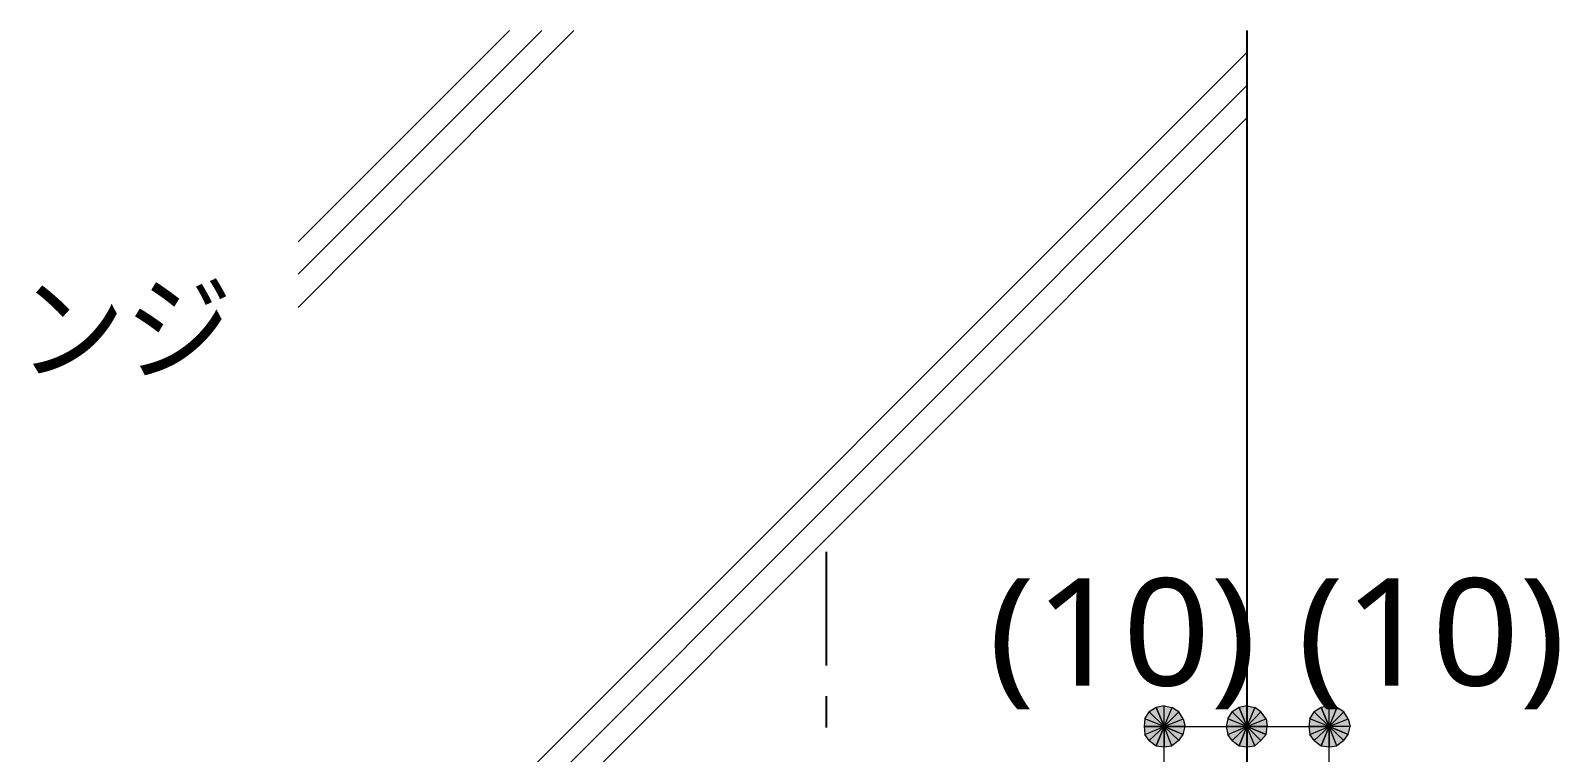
# Model space of a CAD drawing. Header units: millimetres. Extents: x 0 to 420, y 0 to 297.
# Drawn here: x 72.13 to 109.2, y 235.11 to 252.6 of the extents above; entities that cross this region are included whole.
import ezdxf
from ezdxf.enums import TextEntityAlignment as Align

# ---------------------------------------------------------------- set-up
doc = ezdxf.new("R2010")
doc.units = ezdxf.units.MM
doc.styles.add('kst32b', font='NotoSansJP-Variable.ttf')

msp = doc.modelspace()

# ---------------------------------------------------------------- hatches: boundary and pattern name
h = msp.add_hatch(color=7)
h.paths.add_polyline_path([(99.42, 236.199), (99.251, 236.093), (99.61, 235.733), (99.42, 236.199)])
h.paths.add_polyline_path([(99.251, 236.093), (99.61, 235.733), (99.145, 235.924), (99.251, 236.093)])
h.paths.add_polyline_path([(99.61, 235.733), (99.145, 235.924), (99.124, 235.733), (99.61, 235.733)])
h = msp.add_hatch(color=7)
h.paths.add_polyline_path([(99.97, 236.093), (99.801, 236.199), (99.61, 235.733), (99.97, 236.093)])
h.paths.add_polyline_path([(99.801, 236.199), (99.61, 235.733), (99.61, 236.241), (99.801, 236.199)])
h.paths.add_polyline_path([(99.61, 235.733), (99.61, 236.241), (99.42, 236.199), (99.61, 235.733)])
h = msp.add_hatch(color=7)
h.paths.add_polyline_path([(101.431, 236.199), (101.261, 236.093), (101.621, 235.733), (101.431, 236.199)])
h.paths.add_polyline_path([(101.261, 236.093), (101.621, 235.733), (101.155, 235.924), (101.261, 236.093)])
h.paths.add_polyline_path([(101.621, 235.733), (101.155, 235.924), (101.113, 235.733), (101.621, 235.733)])
h = msp.add_hatch(color=7)
h.paths.add_polyline_path([(101.96, 236.093), (101.812, 236.199), (101.621, 235.733), (101.96, 236.093)])
h.paths.add_polyline_path([(101.812, 236.199), (101.621, 235.733), (101.621, 236.241), (101.812, 236.199)])
h.paths.add_polyline_path([(101.621, 235.733), (101.621, 236.241), (101.431, 236.199), (101.621, 235.733)])
h = msp.add_hatch(color=7)
h.paths.add_polyline_path([(103.42, 236.199), (103.251, 236.093), (103.611, 235.733), (103.42, 236.199)])
h.paths.add_polyline_path([(103.251, 236.093), (103.611, 235.733), (103.145, 235.924), (103.251, 236.093)])
h.paths.add_polyline_path([(103.611, 235.733), (103.145, 235.924), (103.124, 235.733), (103.611, 235.733)])
h = msp.add_hatch(color=7)
h.paths.add_polyline_path([(103.971, 236.093), (103.801, 236.199), (103.611, 235.733), (103.971, 236.093)])
h.paths.add_polyline_path([(103.801, 236.199), (103.611, 235.733), (103.611, 236.241), (103.801, 236.199)])
h.paths.add_polyline_path([(103.611, 235.733), (103.611, 236.241), (103.42, 236.199), (103.611, 235.733)])
h = msp.add_hatch(color=7)
h.paths.add_polyline_path([(100.076, 235.543), (100.118, 235.733), (99.61, 235.733), (100.076, 235.543)])
h.paths.add_polyline_path([(100.118, 235.733), (99.61, 235.733), (100.076, 235.924), (100.118, 235.733)])
h.paths.add_polyline_path([(99.61, 235.733), (100.076, 235.924), (99.97, 236.093), (99.61, 235.733)])
h = msp.add_hatch(color=7)
h.paths.add_polyline_path([(102.087, 235.543), (102.108, 235.733), (101.621, 235.733), (102.087, 235.543)])
h.paths.add_polyline_path([(102.108, 235.733), (101.621, 235.733), (102.087, 235.924), (102.108, 235.733)])
h.paths.add_polyline_path([(101.621, 235.733), (102.087, 235.924), (101.96, 236.093), (101.621, 235.733)])
h = msp.add_hatch(color=7)
h.paths.add_polyline_path([(104.077, 235.543), (104.119, 235.733), (103.611, 235.733), (104.077, 235.543)])
h.paths.add_polyline_path([(104.119, 235.733), (103.611, 235.733), (104.077, 235.924), (104.119, 235.733)])
h.paths.add_polyline_path([(103.611, 235.733), (104.077, 235.924), (103.971, 236.093), (103.611, 235.733)])
h = msp.add_hatch(color=7)
h.paths.add_polyline_path([(99.124, 235.733), (99.145, 235.543), (99.61, 235.733), (99.124, 235.733)])
h.paths.add_polyline_path([(99.145, 235.543), (99.61, 235.733), (99.251, 235.395), (99.145, 235.543)])
h.paths.add_polyline_path([(99.61, 235.733), (99.251, 235.395), (99.42, 235.267), (99.61, 235.733)])
for points in [[(99.42, 235.267), (99.61, 235.246), (99.61, 235.733), (99.42, 235.267)], [(101.431, 235.267), (101.621, 235.246), (101.621, 235.733), (101.431, 235.267)], [(103.42, 235.267), (103.611, 235.246), (103.611, 235.733), (103.42, 235.267)]]:
    msp.add_hatch(color=7).paths.add_polyline_path(points)
h = msp.add_hatch(color=7)
h.paths.add_polyline_path([(99.61, 235.246), (99.801, 235.267), (99.61, 235.733), (99.61, 235.246)])
h.paths.add_polyline_path([(99.801, 235.267), (99.61, 235.733), (99.97, 235.395), (99.801, 235.267)])
h.paths.add_polyline_path([(99.61, 235.733), (99.97, 235.395), (100.076, 235.543), (99.61, 235.733)])
h = msp.add_hatch(color=7)
h.paths.add_polyline_path([(101.113, 235.733), (101.155, 235.543), (101.621, 235.733), (101.113, 235.733)])
h.paths.add_polyline_path([(101.155, 235.543), (101.621, 235.733), (101.261, 235.395), (101.155, 235.543)])
h.paths.add_polyline_path([(101.621, 235.733), (101.261, 235.395), (101.431, 235.267), (101.621, 235.733)])
h = msp.add_hatch(color=7)
h.paths.add_polyline_path([(101.621, 235.246), (101.812, 235.267), (101.621, 235.733), (101.621, 235.246)])
h.paths.add_polyline_path([(101.812, 235.267), (101.621, 235.733), (101.96, 235.395), (101.812, 235.267)])
h.paths.add_polyline_path([(101.621, 235.733), (101.96, 235.395), (102.087, 235.543), (101.621, 235.733)])
h = msp.add_hatch(color=7)
h.paths.add_polyline_path([(103.124, 235.733), (103.145, 235.543), (103.611, 235.733), (103.124, 235.733)])
h.paths.add_polyline_path([(103.145, 235.543), (103.611, 235.733), (103.251, 235.395), (103.145, 235.543)])
h.paths.add_polyline_path([(103.611, 235.733), (103.251, 235.395), (103.42, 235.267), (103.611, 235.733)])
h = msp.add_hatch(color=7)
h.paths.add_polyline_path([(103.611, 235.246), (103.801, 235.267), (103.611, 235.733), (103.611, 235.246)])
h.paths.add_polyline_path([(103.801, 235.267), (103.611, 235.733), (103.971, 235.395), (103.801, 235.267)])
h.paths.add_polyline_path([(103.611, 235.733), (103.971, 235.395), (104.077, 235.543), (103.611, 235.733)])

# ---------------------------------------------------------------- linework, layer by layer
at = {"lineweight": 25}
for points in [[(101.621, 252.603), (101.621, 233.151), (78.613, 233.151), (78.613, 225.15), (75.015, 225.15)], [(91.419, 239.966), (91.419, 237.215)], [(91.419, 236.474), (91.419, 235.712)]]:
    msp.add_lwpolyline(points, dxfattribs=at)
at = {"lineweight": 13}
for points in [[(78.613, 247.481), (83.735, 252.603)], [(78.613, 246.697), (84.519, 252.603)], [(78.613, 245.893), (85.302, 252.603)], [(82.698, 233.151), (101.621, 252.074)], [(83.503, 233.151), (101.621, 251.27)], [(84.286, 233.151), (101.621, 250.486)], [(99.61, 229.468), (99.61, 235.733)], [(99.61, 235.733), (101.621, 235.733), (103.611, 235.733)], [(103.611, 229.468), (103.611, 235.733)]]:
    msp.add_lwpolyline(points, dxfattribs=at)
at = {"lineweight": 0}
for points in [[(99.42, 236.199), (99.251, 236.093), (99.61, 235.733)], [(99.61, 235.733), (99.61, 236.241), (99.42, 236.199)], [(99.801, 236.199), (99.61, 235.733), (99.61, 236.241)], [(99.97, 236.093), (99.801, 236.199), (99.61, 235.733)], [(101.431, 236.199), (101.261, 236.093), (101.621, 235.733)], [(101.621, 235.733), (101.621, 236.241), (101.431, 236.199)], [(101.812, 236.199), (101.621, 235.733), (101.621, 236.241)], [(101.96, 236.093), (101.812, 236.199), (101.621, 235.733)], [(103.42, 236.199), (103.251, 236.093), (103.611, 235.733)], [(103.611, 235.733), (103.611, 236.241), (103.42, 236.199)], [(103.801, 236.199), (103.611, 235.733), (103.611, 236.241)], [(103.971, 236.093), (103.801, 236.199), (103.611, 235.733)], [(99.61, 235.733), (99.145, 235.924), (99.124, 235.733)], [(99.251, 236.093), (99.61, 235.733), (99.145, 235.924)], [(99.61, 235.733), (100.076, 235.924), (99.97, 236.093)], [(100.118, 235.733), (99.61, 235.733), (100.076, 235.924)], [(101.621, 235.733), (101.155, 235.924), (101.113, 235.733)], [(101.261, 236.093), (101.621, 235.733), (101.155, 235.924)], [(101.621, 235.733), (102.087, 235.924), (101.96, 236.093)], [(102.108, 235.733), (101.621, 235.733), (102.087, 235.924)], [(103.611, 235.733), (103.145, 235.924), (103.124, 235.733)], [(103.251, 236.093), (103.611, 235.733), (103.145, 235.924)], [(103.611, 235.733), (104.077, 235.924), (103.971, 236.093)], [(104.119, 235.733), (103.611, 235.733), (104.077, 235.924)], [(99.124, 235.733), (99.145, 235.543), (99.61, 235.733)], [(99.145, 235.543), (99.61, 235.733), (99.251, 235.395)], [(99.61, 235.733), (99.251, 235.395), (99.42, 235.267)], [(99.42, 235.267), (99.61, 235.246), (99.61, 235.733)], [(99.61, 235.246), (99.801, 235.267), (99.61, 235.733)], [(99.801, 235.267), (99.61, 235.733), (99.97, 235.395)], [(99.61, 235.733), (99.97, 235.395), (100.076, 235.543)], [(100.076, 235.543), (100.118, 235.733), (99.61, 235.733)], [(101.113, 235.733), (101.155, 235.543), (101.621, 235.733)], [(101.155, 235.543), (101.621, 235.733), (101.261, 235.395)], [(101.621, 235.733), (101.261, 235.395), (101.431, 235.267)], [(101.431, 235.267), (101.621, 235.246), (101.621, 235.733)], [(101.621, 235.246), (101.812, 235.267), (101.621, 235.733)], [(101.812, 235.267), (101.621, 235.733), (101.96, 235.395)], [(101.621, 235.733), (101.96, 235.395), (102.087, 235.543)], [(102.087, 235.543), (102.108, 235.733), (101.621, 235.733)], [(103.124, 235.733), (103.145, 235.543), (103.611, 235.733)], [(103.145, 235.543), (103.611, 235.733), (103.251, 235.395)], [(103.611, 235.733), (103.251, 235.395), (103.42, 235.267)], [(103.42, 235.267), (103.611, 235.246), (103.611, 235.733)], [(103.611, 235.246), (103.801, 235.267), (103.611, 235.733)], [(103.801, 235.267), (103.611, 235.733), (103.971, 235.395)], [(103.611, 235.733), (103.971, 235.395), (104.077, 235.543)], [(104.077, 235.543), (104.119, 235.733), (103.611, 235.733)]]:
    msp.add_lwpolyline(points, close=True, dxfattribs=at)

# ---------------------------------------------------------------- texts
at = {"style": 'kst32b'}
for s, height, p, p2 in [('ピボットヒンジ', 2.0791, (58.822, 244.348), (77.015, 244.348)), ('(10)', 2.5989, (95.356, 236.728), (101.853, 236.728)), ('(10)', 2.5989, (102.849, 236.728), (109.346, 236.728))]:
    msp.add_text(s, height=height, dxfattribs=at).set_placement(p, p2, align=Align.FIT)

doc.saveas('drawing.dxf')
